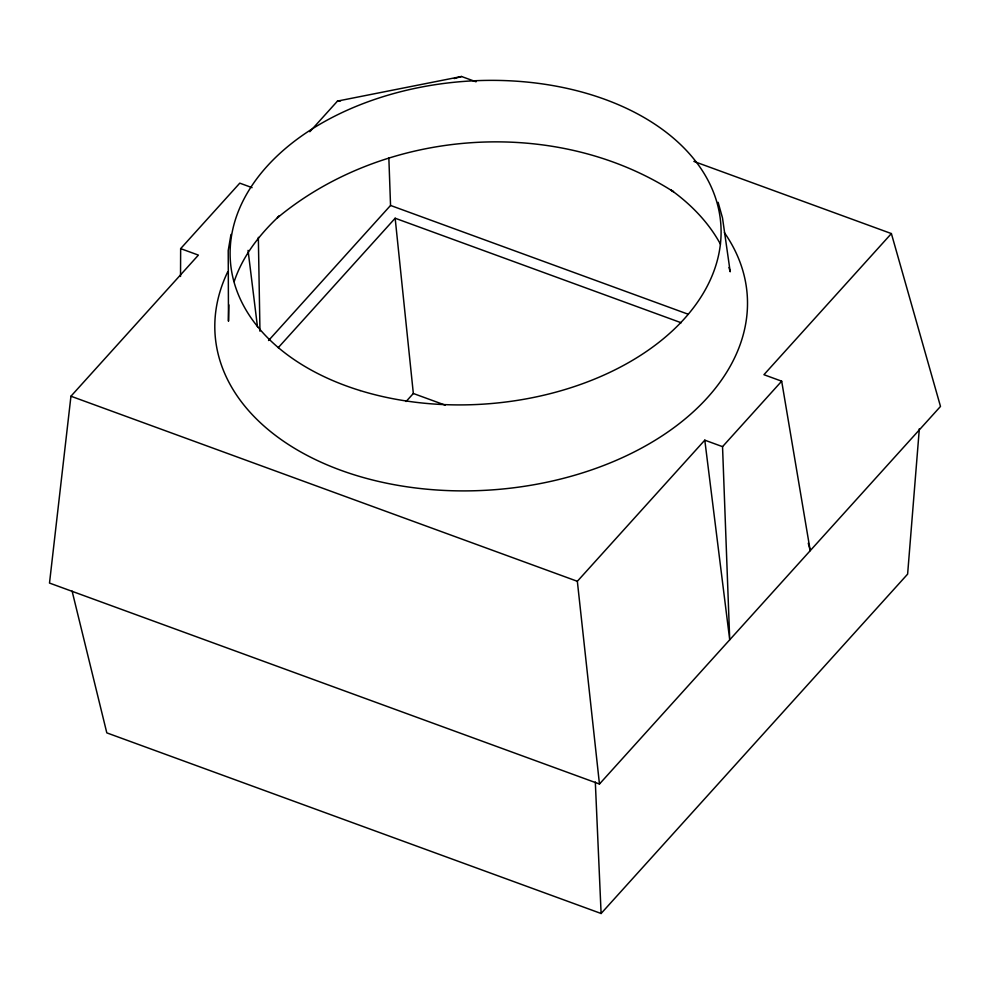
<?xml version="1.0" encoding="UTF-8"?>
<svg xmlns="http://www.w3.org/2000/svg" width="990" height="990" viewBox="0 0 990 990"><rect width="100%" height="100%" fill="white"/><g stroke="black" fill="none" stroke-linecap="round" stroke-linejoin="round"><path stroke-width="1.49" d="M180.526 276.458L180.65 248.626L239.778 183.15L252.066 187.642M228.863 304.871L228.48 321.193L228.22 250.544L230.979 234.444M919.339 428.695L907.62 574.126L601.103 913.498L106.809 732.872L72.097 591.092M180.65 248.626L198.396 255.111L70.946 396.223L49.5 583.061L599.457 784.03L940.5 406.432L891.384 233.578L693.879 161.407M234.172 281.581C242.674 255.89 259.925 234.024 279.514 215.758L277.274 217.924C385.308 128.18 554.883 115.781 673.534 191.775L670.923 189.931C690.958 204.336 708.605 222.391 720.448 244.184M309.821 131.732L337.503 101.079L461.526 76.502L476.054 81.799M268.55 340.523L390.543 205.45L388.847 157.707M278.215 347.7L395.159 218.233L681.219 322.765M406.086 401.519L413.337 393.488L395.159 218.233M599.457 784.03L577.343 581.291L704.793 440.166L722.539 446.651L729.717 639.8L704.793 440.166M891.384 233.578L763.934 374.703L781.679 381.187L810.241 550.663L808.273 543.201M722.539 446.651L781.679 381.187M454.187 78.569L461.526 76.502M337.503 101.079L340.585 100.869M390.543 205.45L688.013 314.164M413.337 393.488L445.228 405.145M70.946 396.223L577.343 581.291M718.109 202.306L722.502 217.936L730.199 271.78L728.987 267.461M248.057 250.371L257.462 326.762M595.312 781.964L601.103 913.498M258.341 237.34L259.962 331.217M724.395 232.65A266.805 175.391 -4.4 0 1 495.297 489.654A266.805 175.391 -4.4 0 1 227.774 271.718M360.137 390.567A245.916 161.655 -4.4 0 0 720.955 226.45A245.916 161.655 -4.4 0 0 345.708 110.892A245.916 161.655 -4.4 0 0 360.137 390.567"/></g></svg>
